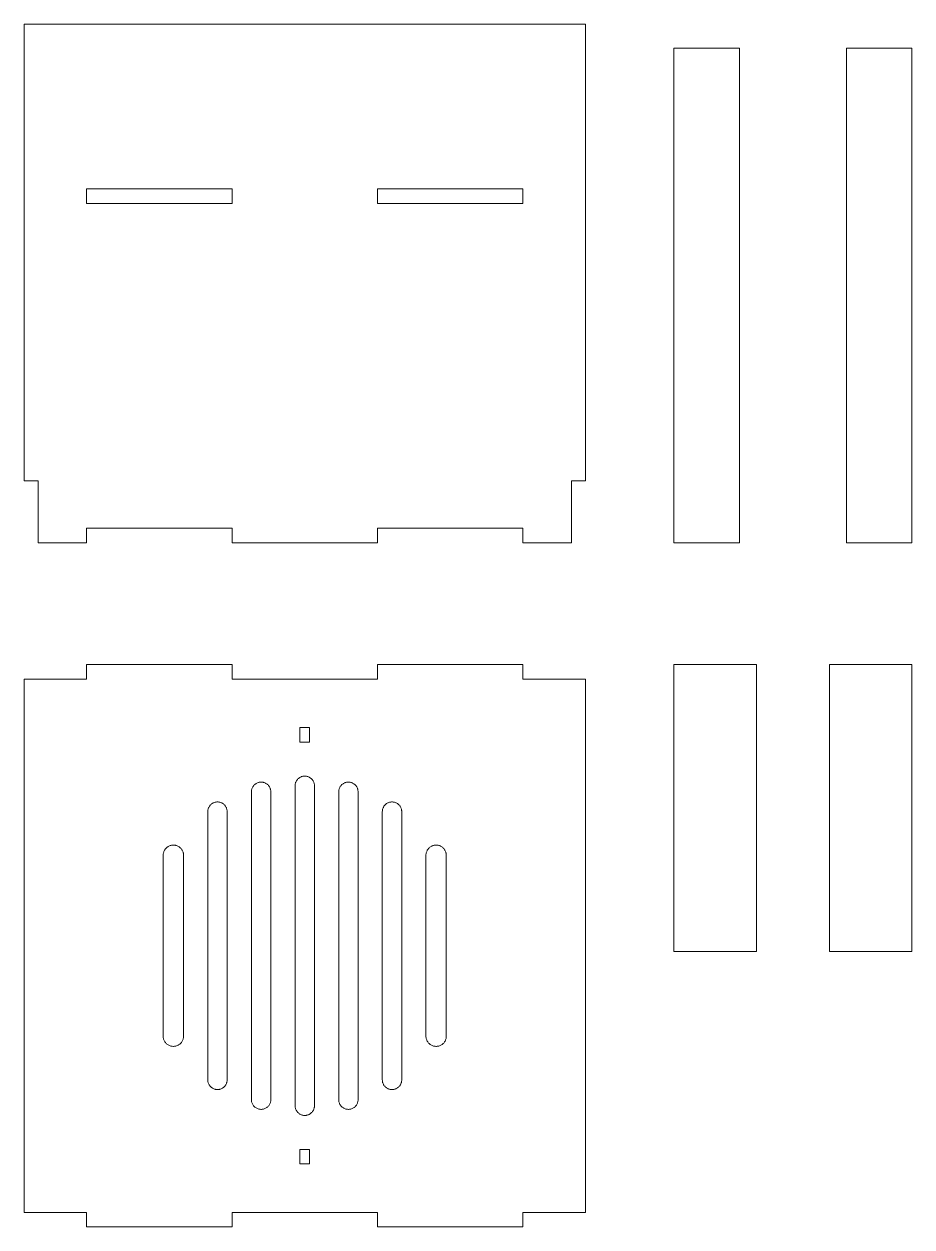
# Model space of a CAD drawing. Header units: inches. Extents: x 15 to 198, y 16 to 264.
import ezdxf

# ---------------------------------------------------------------- set-up
doc = ezdxf.new("R2010")
doc.units = ezdxf.units.IN
doc.header["$MEASUREMENT"] = 0
doc.layers.add('Layer 1', color=7, linetype='Continuous')

# ---------------------------------------------------------------- blocks, each defined once
blk = doc.blocks.new('block 3')
at = {"layer": 'Layer 1', "color": 7, "lineweight": 9, "true_color": 0xffffff}
blk.add_lwpolyline([(117.55, 131.65), (87.55, 131.65)], dxfattribs=at)
blk = doc.blocks.new('block 4')
at = {"layer": 'Layer 1', "color": 7, "lineweight": 9, "true_color": 0xffffff}
blk.add_lwpolyline([(87.55, 131.65), (87.55, 128.65)], dxfattribs=at)
blk = doc.blocks.new('block 5')
at = {"layer": 'Layer 1', "color": 7, "lineweight": 9, "true_color": 0xffffff}
blk.add_lwpolyline([(87.55, 128.65), (72.55, 128.65)], dxfattribs=at)
blk = doc.blocks.new('block 6')
at = {"layer": 'Layer 1', "color": 7, "lineweight": 9, "true_color": 0xffffff}
blk.add_lwpolyline([(57.55, 128.65), (72.55, 128.65)], dxfattribs=at)
blk = doc.blocks.new('block 7')
at = {"layer": 'Layer 1', "color": 7, "lineweight": 9, "true_color": 0xffffff}
blk.add_lwpolyline([(57.55, 131.65), (57.55, 128.65)], dxfattribs=at)
blk = doc.blocks.new('block 8')
at = {"layer": 'Layer 1', "color": 7, "lineweight": 9, "true_color": 0xffffff}
blk.add_lwpolyline([(27.55, 131.65), (57.55, 131.65)], dxfattribs=at)
blk = doc.blocks.new('block 9')
at = {"layer": 'Layer 1', "color": 7, "lineweight": 9, "true_color": 0xffffff}
blk.add_lwpolyline([(27.55, 131.65), (27.55, 128.65)], dxfattribs=at)
blk = doc.blocks.new('block 10')
at = {"layer": 'Layer 1', "color": 7, "lineweight": 9, "true_color": 0xffffff}
blk.add_lwpolyline([(27.55, 128.65), (14.65, 128.65)], dxfattribs=at)
blk = doc.blocks.new('block 11')
at = {"layer": 'Layer 1', "color": 7, "lineweight": 9, "true_color": 0xffffff}
blk.add_lwpolyline([(14.65, 128.65), (14.65, 18.65)], dxfattribs=at)
blk = doc.blocks.new('block 12')
at = {"layer": 'Layer 1', "color": 7, "lineweight": 9, "true_color": 0xffffff}
blk.add_lwpolyline([(14.65, 18.65), (27.55, 18.65)], dxfattribs=at)
blk = doc.blocks.new('block 13')
at = {"layer": 'Layer 1', "color": 7, "lineweight": 9, "true_color": 0xffffff}
blk.add_lwpolyline([(27.55, 18.65), (27.55, 15.65)], dxfattribs=at)
blk = doc.blocks.new('block 14')
at = {"layer": 'Layer 1', "color": 7, "lineweight": 9, "true_color": 0xffffff}
blk.add_lwpolyline([(27.55, 15.65), (57.55, 15.65)], dxfattribs=at)
blk = doc.blocks.new('block 15')
at = {"layer": 'Layer 1', "color": 7, "lineweight": 9, "true_color": 0xffffff}
blk.add_lwpolyline([(57.55, 15.65), (57.55, 18.65)], dxfattribs=at)
blk = doc.blocks.new('block 16')
at = {"layer": 'Layer 1', "color": 7, "lineweight": 9, "true_color": 0xffffff}
blk.add_lwpolyline([(57.55, 18.65), (72.55, 18.65)], dxfattribs=at)
blk = doc.blocks.new('block 17')
at = {"layer": 'Layer 1', "color": 7, "lineweight": 9, "true_color": 0xffffff}
blk.add_lwpolyline([(87.55, 18.65), (72.55, 18.65)], dxfattribs=at)
blk = doc.blocks.new('block 18')
at = {"layer": 'Layer 1', "color": 7, "lineweight": 9, "true_color": 0xffffff}
blk.add_lwpolyline([(87.55, 15.65), (87.55, 18.65)], dxfattribs=at)
blk = doc.blocks.new('block 19')
at = {"layer": 'Layer 1', "color": 7, "lineweight": 9, "true_color": 0xffffff}
blk.add_lwpolyline([(117.55, 15.65), (87.55, 15.65)], dxfattribs=at)
blk = doc.blocks.new('block 20')
at = {"layer": 'Layer 1', "color": 7, "lineweight": 9, "true_color": 0xffffff}
blk.add_lwpolyline([(117.55, 18.65), (117.55, 15.65)], dxfattribs=at)
blk = doc.blocks.new('block 21')
at = {"layer": 'Layer 1', "color": 7, "lineweight": 9, "true_color": 0xffffff}
blk.add_lwpolyline([(130.45, 18.65), (117.55, 18.65)], dxfattribs=at)
blk = doc.blocks.new('block 22')
at = {"layer": 'Layer 1', "color": 7, "lineweight": 9, "true_color": 0xffffff}
blk.add_lwpolyline([(130.45, 128.65), (130.45, 18.65)], dxfattribs=at)
blk = doc.blocks.new('block 23')
at = {"layer": 'Layer 1', "color": 7, "lineweight": 9, "true_color": 0xffffff}
blk.add_lwpolyline([(117.55, 128.65), (130.45, 128.65)], dxfattribs=at)
blk = doc.blocks.new('block 24')
at = {"layer": 'Layer 1', "color": 7, "lineweight": 9, "true_color": 0xffffff}
blk.add_lwpolyline([(117.55, 131.65), (117.55, 128.65)], dxfattribs=at)
blk = doc.blocks.new('block 25')
at = {"layer": 'Layer 1', "color": 7, "lineweight": 9, "true_color": 0xffffff}
blk.add_lwpolyline([(74.55, 106.65), (74.55, 40.65)], dxfattribs=at)
blk = doc.blocks.new('block 26')
at = {"layer": 'Layer 1', "color": 7, "lineweight": 9, "true_color": 0xffffff}
blk.add_lwpolyline([(70.55, 40.65), (70.56, 40.51), (70.57, 40.38), (70.59, 40.25), (70.62, 40.12), (70.66, 40), (70.7, 39.88), (70.76, 39.76), (70.82, 39.65), (70.89, 39.54), (70.96, 39.43), (71.05, 39.33), (71.13, 39.23), (71.23, 39.15), (71.33, 39.06), (71.44, 38.98), (71.55, 38.91), (71.67, 38.85), (71.79, 38.8), (71.91, 38.75), (72.04, 38.71), (72.16, 38.68), (72.29, 38.66), (72.42, 38.65), (72.55, 38.65), (72.68, 38.65), (72.81, 38.66), (72.94, 38.68), (73.06, 38.71), (73.19, 38.75), (73.31, 38.8), (73.43, 38.85), (73.55, 38.91), (73.66, 38.98), (73.77, 39.06), (73.87, 39.15), (73.97, 39.23), (74.06, 39.33), (74.14, 39.43), (74.21, 39.54), (74.28, 39.65), (74.34, 39.76), (74.4, 39.88), (74.44, 40), (74.48, 40.12), (74.51, 40.25), (74.53, 40.38), (74.55, 40.51), (74.55, 40.65)], dxfattribs=at)
blk = doc.blocks.new('block 27')
at = {"layer": 'Layer 1', "color": 7, "lineweight": 9, "true_color": 0xffffff}
blk.add_lwpolyline([(70.55, 40.65), (70.55, 106.65)], dxfattribs=at)
blk = doc.blocks.new('block 28')
at = {"layer": 'Layer 1', "color": 7, "lineweight": 9, "true_color": 0xffffff}
blk.add_lwpolyline([(74.55, 106.65), (74.55, 106.78), (74.53, 106.91), (74.51, 107.04), (74.48, 107.17), (74.44, 107.29), (74.4, 107.41), (74.34, 107.53), (74.28, 107.65), (74.21, 107.76), (74.14, 107.86), (74.06, 107.96), (73.97, 108.06), (73.87, 108.15), (73.77, 108.23), (73.66, 108.31), (73.55, 108.38), (73.43, 108.44), (73.31, 108.5), (73.19, 108.54), (73.06, 108.58), (72.94, 108.61), (72.81, 108.63), (72.68, 108.64), (72.55, 108.65), (72.42, 108.64), (72.29, 108.63), (72.16, 108.61), (72.04, 108.58), (71.91, 108.54), (71.79, 108.5), (71.67, 108.44), (71.55, 108.38), (71.44, 108.31), (71.33, 108.23), (71.23, 108.15), (71.13, 108.06), (71.05, 107.96), (70.96, 107.86), (70.89, 107.76), (70.82, 107.65), (70.76, 107.53), (70.7, 107.41), (70.66, 107.29), (70.62, 107.17), (70.59, 107.04), (70.57, 106.91), (70.56, 106.78), (70.55, 106.65)], dxfattribs=at)
blk = doc.blocks.new('block 29')
at = {"layer": 'Layer 1', "color": 7, "lineweight": 9, "true_color": 0xffffff}
blk.add_lwpolyline([(83.55, 105.4), (83.55, 41.9)], dxfattribs=at)
blk = doc.blocks.new('block 30')
at = {"layer": 'Layer 1', "color": 7, "lineweight": 9, "true_color": 0xffffff}
blk.add_lwpolyline([(79.55, 41.9), (79.56, 41.74), (79.57, 41.59), (79.6, 41.45), (79.64, 41.3), (79.69, 41.16), (79.75, 41.03), (79.82, 40.9), (79.89, 40.78), (79.98, 40.66), (80.07, 40.55), (80.17, 40.45), (80.28, 40.35), (80.39, 40.27), (80.51, 40.19), (80.64, 40.12), (80.77, 40.05), (80.91, 40), (81.05, 39.96), (81.2, 39.93), (81.35, 39.91), (81.5, 39.9), (81.54, 39.9), (81.55, 39.9), (81.56, 39.9), (81.6, 39.9), (81.76, 39.91), (81.91, 39.93), (82.05, 39.96), (82.19, 40), (82.33, 40.05), (82.46, 40.12), (82.59, 40.19), (82.71, 40.27), (82.82, 40.35), (82.93, 40.45), (83.03, 40.55), (83.12, 40.66), (83.21, 40.78), (83.29, 40.9), (83.35, 41.03), (83.41, 41.16), (83.46, 41.3), (83.5, 41.45), (83.53, 41.59), (83.55, 41.74), (83.55, 41.9)], dxfattribs=at)
blk = doc.blocks.new('block 31')
at = {"layer": 'Layer 1', "color": 7, "lineweight": 9, "true_color": 0xffffff}
blk.add_lwpolyline([(79.55, 41.9), (79.55, 105.4)], dxfattribs=at)
blk = doc.blocks.new('block 32')
at = {"layer": 'Layer 1', "color": 7, "lineweight": 9, "true_color": 0xffffff}
blk.add_lwpolyline([(83.55, 105.4), (83.55, 105.53), (83.53, 105.66), (83.51, 105.79), (83.48, 105.92), (83.44, 106.04), (83.4, 106.16), (83.34, 106.28), (83.28, 106.39), (83.21, 106.5), (83.14, 106.61), (83.06, 106.71), (82.97, 106.81), (82.87, 106.9), (82.77, 106.98), (82.66, 107.06), (82.55, 107.13), (82.43, 107.19), (82.31, 107.24), (82.19, 107.29), (82.06, 107.33), (81.94, 107.36), (81.81, 107.38), (81.68, 107.39), (81.55, 107.39), (81.42, 107.39), (81.29, 107.38), (81.16, 107.36), (81.04, 107.33), (80.91, 107.29), (80.79, 107.24), (80.67, 107.19), (80.55, 107.13), (80.44, 107.06), (80.33, 106.98), (80.23, 106.9), (80.13, 106.81), (80.05, 106.71), (79.96, 106.61), (79.89, 106.5), (79.82, 106.39), (79.76, 106.28), (79.7, 106.16), (79.66, 106.04), (79.62, 105.92), (79.59, 105.79), (79.57, 105.66), (79.56, 105.53), (79.55, 105.4)], dxfattribs=at)
blk = doc.blocks.new('block 33')
at = {"layer": 'Layer 1', "color": 7, "lineweight": 9, "true_color": 0xffffff}
blk.add_lwpolyline([(92.55, 101.3), (92.55, 45.99)], dxfattribs=at)
blk = doc.blocks.new('block 34')
at = {"layer": 'Layer 1', "color": 7, "lineweight": 9, "true_color": 0xffffff}
blk.add_lwpolyline([(88.55, 45.99), (88.56, 45.85), (88.57, 45.72), (88.59, 45.59), (88.62, 45.47), (88.66, 45.34), (88.7, 45.22), (88.76, 45.1), (88.82, 44.99), (88.89, 44.88), (88.96, 44.77), (89.05, 44.67), (89.13, 44.58), (89.23, 44.49), (89.33, 44.4), (89.44, 44.33), (89.55, 44.26), (89.67, 44.19), (89.79, 44.14), (89.91, 44.09), (90.04, 44.05), (90.16, 44.02), (90.29, 44), (90.42, 43.99), (90.55, 43.99), (90.68, 43.99), (90.81, 44), (90.94, 44.02), (91.06, 44.05), (91.19, 44.09), (91.31, 44.14), (91.43, 44.19), (91.55, 44.26), (91.66, 44.33), (91.77, 44.4), (91.87, 44.49), (91.97, 44.58), (92.06, 44.67), (92.14, 44.77), (92.21, 44.88), (92.28, 44.99), (92.34, 45.1), (92.4, 45.22), (92.44, 45.34), (92.48, 45.47), (92.51, 45.59), (92.53, 45.72), (92.55, 45.85), (92.55, 45.99)], dxfattribs=at)
blk = doc.blocks.new('block 35')
at = {"layer": 'Layer 1', "color": 7, "lineweight": 9, "true_color": 0xffffff}
blk.add_lwpolyline([(88.55, 45.99), (88.55, 101.3)], dxfattribs=at)
blk = doc.blocks.new('block 36')
at = {"layer": 'Layer 1', "color": 7, "lineweight": 9, "true_color": 0xffffff}
blk.add_lwpolyline([(92.55, 101.3), (92.55, 101.44), (92.53, 101.57), (92.51, 101.7), (92.48, 101.83), (92.44, 101.95), (92.4, 102.07), (92.34, 102.19), (92.28, 102.3), (92.21, 102.41), (92.14, 102.52), (92.06, 102.62), (91.97, 102.72), (91.87, 102.81), (91.77, 102.89), (91.66, 102.97), (91.55, 103.04), (91.43, 103.1), (91.31, 103.15), (91.19, 103.2), (91.06, 103.24), (90.94, 103.27), (90.81, 103.29), (90.68, 103.3), (90.55, 103.3), (90.42, 103.3), (90.29, 103.29), (90.16, 103.27), (90.04, 103.24), (89.91, 103.2), (89.79, 103.15), (89.67, 103.1), (89.55, 103.04), (89.44, 102.97), (89.33, 102.89), (89.23, 102.81), (89.13, 102.72), (89.05, 102.62), (88.96, 102.52), (88.89, 102.41), (88.82, 102.3), (88.76, 102.19), (88.7, 102.07), (88.66, 101.95), (88.62, 101.83), (88.59, 101.7), (88.57, 101.57), (88.56, 101.44), (88.55, 101.3)], dxfattribs=at)
blk = doc.blocks.new('block 37')
at = {"layer": 'Layer 1', "color": 7, "lineweight": 9, "true_color": 0xffffff}
blk.add_lwpolyline([(101.75, 92.3), (101.75, 55)], dxfattribs=at)
blk = doc.blocks.new('block 38')
at = {"layer": 'Layer 1', "color": 7, "lineweight": 9, "true_color": 0xffffff}
blk.add_lwpolyline([(97.55, 55), (97.56, 54.83), (97.58, 54.68), (97.61, 54.52), (97.65, 54.37), (97.7, 54.23), (97.76, 54.08), (97.83, 53.95), (97.91, 53.82), (98, 53.7), (98.1, 53.58), (98.2, 53.47), (98.32, 53.37), (98.44, 53.28), (98.56, 53.2), (98.7, 53.12), (98.83, 53.06), (98.98, 53), (99.13, 52.96), (99.28, 52.93), (99.44, 52.9), (99.6, 52.89), (99.64, 52.89), (99.66, 52.89), (99.67, 52.89), (99.71, 52.89), (99.87, 52.9), (100.02, 52.93), (100.18, 52.96), (100.33, 53), (100.47, 53.06), (100.61, 53.12), (100.74, 53.2), (100.87, 53.28), (100.99, 53.37), (101.1, 53.47), (101.21, 53.58), (101.31, 53.7), (101.4, 53.82), (101.48, 53.95), (101.55, 54.08), (101.61, 54.23), (101.66, 54.37), (101.7, 54.52), (101.73, 54.68), (101.75, 54.83), (101.75, 55)], dxfattribs=at)
blk = doc.blocks.new('block 39')
at = {"layer": 'Layer 1', "color": 7, "lineweight": 9, "true_color": 0xffffff}
blk.add_lwpolyline([(97.55, 55), (97.55, 92.3)], dxfattribs=at)
blk = doc.blocks.new('block 40')
at = {"layer": 'Layer 1', "color": 7, "lineweight": 9, "true_color": 0xffffff}
blk.add_lwpolyline([(101.75, 92.3), (101.75, 92.44), (101.74, 92.57), (101.71, 92.71), (101.68, 92.84), (101.64, 92.98), (101.59, 93.1), (101.54, 93.23), (101.47, 93.35), (101.4, 93.46), (101.32, 93.57), (101.24, 93.68), (101.14, 93.78), (101.04, 93.87), (100.94, 93.96), (100.82, 94.04), (100.7, 94.12), (100.58, 94.18), (100.45, 94.24), (100.32, 94.29), (100.19, 94.33), (100.06, 94.36), (99.92, 94.38), (99.79, 94.39), (99.65, 94.4), (99.52, 94.39), (99.38, 94.38), (99.25, 94.36), (99.11, 94.33), (98.98, 94.29), (98.85, 94.24), (98.73, 94.18), (98.6, 94.12), (98.48, 94.04), (98.37, 93.96), (98.26, 93.87), (98.16, 93.78), (98.07, 93.68), (97.98, 93.57), (97.9, 93.46), (97.83, 93.35), (97.77, 93.23), (97.71, 93.1), (97.66, 92.98), (97.62, 92.84), (97.59, 92.71), (97.57, 92.57), (97.56, 92.44), (97.55, 92.3)], dxfattribs=at)
blk = doc.blocks.new('block 41')
at = {"layer": 'Layer 1', "color": 7, "lineweight": 9, "true_color": 0xffffff}
blk.add_lwpolyline([(65.55, 105.4), (65.55, 105.53), (65.53, 105.66), (65.51, 105.79), (65.48, 105.92), (65.44, 106.04), (65.4, 106.16), (65.34, 106.28), (65.28, 106.39), (65.21, 106.5), (65.14, 106.61), (65.06, 106.71), (64.97, 106.81), (64.87, 106.9), (64.77, 106.98), (64.66, 107.06), (64.55, 107.13), (64.43, 107.19), (64.31, 107.24), (64.19, 107.29), (64.06, 107.33), (63.94, 107.36), (63.81, 107.38), (63.68, 107.39), (63.55, 107.39), (63.42, 107.39), (63.29, 107.38), (63.16, 107.36), (63.04, 107.33), (62.91, 107.29), (62.79, 107.24), (62.67, 107.19), (62.55, 107.13), (62.44, 107.06), (62.33, 106.98), (62.23, 106.9), (62.13, 106.81), (62.05, 106.71), (61.96, 106.61), (61.89, 106.5), (61.82, 106.39), (61.76, 106.28), (61.7, 106.16), (61.66, 106.04), (61.62, 105.92), (61.59, 105.79), (61.57, 105.66), (61.56, 105.53), (61.55, 105.4)], dxfattribs=at)
blk = doc.blocks.new('block 42')
at = {"layer": 'Layer 1', "color": 7, "lineweight": 9, "true_color": 0xffffff}
blk.add_lwpolyline([(65.55, 41.9), (65.55, 105.4)], dxfattribs=at)
blk = doc.blocks.new('block 43')
at = {"layer": 'Layer 1', "color": 7, "lineweight": 9, "true_color": 0xffffff}
blk.add_lwpolyline([(61.55, 41.9), (61.56, 41.74), (61.57, 41.59), (61.6, 41.45), (61.64, 41.3), (61.69, 41.16), (61.75, 41.03), (61.82, 40.9), (61.89, 40.78), (61.98, 40.66), (62.07, 40.55), (62.17, 40.45), (62.28, 40.35), (62.39, 40.27), (62.51, 40.19), (62.64, 40.12), (62.77, 40.05), (62.91, 40), (63.05, 39.96), (63.2, 39.93), (63.35, 39.91), (63.5, 39.9), (63.54, 39.9), (63.55, 39.9), (63.56, 39.9), (63.6, 39.9), (63.76, 39.91), (63.91, 39.93), (64.05, 39.96), (64.19, 40), (64.33, 40.05), (64.46, 40.12), (64.59, 40.19), (64.71, 40.27), (64.82, 40.35), (64.93, 40.45), (65.03, 40.55), (65.12, 40.66), (65.21, 40.78), (65.29, 40.9), (65.35, 41.03), (65.41, 41.16), (65.46, 41.3), (65.5, 41.45), (65.53, 41.59), (65.55, 41.74), (65.55, 41.9)], dxfattribs=at)
blk = doc.blocks.new('block 44')
at = {"layer": 'Layer 1', "color": 7, "lineweight": 9, "true_color": 0xffffff}
blk.add_lwpolyline([(61.55, 105.4), (61.55, 41.9)], dxfattribs=at)
blk = doc.blocks.new('block 45')
at = {"layer": 'Layer 1', "color": 7, "lineweight": 9, "true_color": 0xffffff}
blk.add_lwpolyline([(56.55, 101.3), (56.55, 101.44), (56.53, 101.57), (56.51, 101.7), (56.48, 101.83), (56.44, 101.95), (56.4, 102.07), (56.34, 102.19), (56.28, 102.3), (56.21, 102.41), (56.14, 102.52), (56.06, 102.62), (55.97, 102.72), (55.87, 102.81), (55.77, 102.89), (55.66, 102.97), (55.55, 103.04), (55.43, 103.1), (55.31, 103.15), (55.19, 103.2), (55.06, 103.24), (54.94, 103.27), (54.81, 103.29), (54.68, 103.3), (54.55, 103.3), (54.42, 103.3), (54.29, 103.29), (54.16, 103.27), (54.04, 103.24), (53.91, 103.2), (53.79, 103.15), (53.67, 103.1), (53.55, 103.04), (53.44, 102.97), (53.33, 102.89), (53.23, 102.81), (53.13, 102.72), (53.05, 102.62), (52.96, 102.52), (52.89, 102.41), (52.82, 102.3), (52.76, 102.19), (52.7, 102.07), (52.66, 101.95), (52.62, 101.83), (52.59, 101.7), (52.57, 101.57), (52.56, 101.44), (52.55, 101.3)], dxfattribs=at)
blk = doc.blocks.new('block 46')
at = {"layer": 'Layer 1', "color": 7, "lineweight": 9, "true_color": 0xffffff}
blk.add_lwpolyline([(56.55, 45.99), (56.55, 101.3)], dxfattribs=at)
blk = doc.blocks.new('block 47')
at = {"layer": 'Layer 1', "color": 7, "lineweight": 9, "true_color": 0xffffff}
blk.add_lwpolyline([(52.55, 45.99), (52.56, 45.85), (52.57, 45.72), (52.59, 45.59), (52.62, 45.47), (52.66, 45.34), (52.7, 45.22), (52.76, 45.1), (52.82, 44.99), (52.89, 44.88), (52.96, 44.77), (53.05, 44.67), (53.13, 44.58), (53.23, 44.49), (53.33, 44.4), (53.44, 44.33), (53.55, 44.26), (53.67, 44.19), (53.79, 44.14), (53.91, 44.09), (54.04, 44.05), (54.16, 44.02), (54.29, 44), (54.42, 43.99), (54.55, 43.99), (54.68, 43.99), (54.81, 44), (54.94, 44.02), (55.06, 44.05), (55.19, 44.09), (55.31, 44.14), (55.43, 44.19), (55.55, 44.26), (55.66, 44.33), (55.77, 44.4), (55.87, 44.49), (55.97, 44.58), (56.06, 44.67), (56.14, 44.77), (56.21, 44.88), (56.28, 44.99), (56.34, 45.1), (56.4, 45.22), (56.44, 45.34), (56.48, 45.47), (56.51, 45.59), (56.53, 45.72), (56.55, 45.85), (56.55, 45.99)], dxfattribs=at)
blk = doc.blocks.new('block 48')
at = {"layer": 'Layer 1', "color": 7, "lineweight": 9, "true_color": 0xffffff}
blk.add_lwpolyline([(52.55, 101.3), (52.55, 45.99)], dxfattribs=at)
blk = doc.blocks.new('block 49')
at = {"layer": 'Layer 1', "color": 7, "lineweight": 9, "true_color": 0xffffff}
blk.add_lwpolyline([(47.55, 92.3), (47.55, 92.44), (47.53, 92.57), (47.51, 92.71), (47.48, 92.84), (47.44, 92.98), (47.39, 93.1), (47.33, 93.23), (47.27, 93.35), (47.2, 93.46), (47.12, 93.57), (47.03, 93.68), (46.94, 93.78), (46.84, 93.87), (46.73, 93.96), (46.62, 94.04), (46.5, 94.12), (46.38, 94.18), (46.25, 94.24), (46.12, 94.29), (45.99, 94.33), (45.86, 94.36), (45.72, 94.38), (45.59, 94.39), (45.45, 94.4), (45.31, 94.39), (45.18, 94.38), (45.04, 94.36), (44.91, 94.33), (44.78, 94.29), (44.65, 94.24), (44.52, 94.18), (44.4, 94.12), (44.28, 94.04), (44.17, 93.96), (44.06, 93.87), (43.96, 93.78), (43.87, 93.68), (43.78, 93.57), (43.7, 93.46), (43.63, 93.35), (43.57, 93.23), (43.51, 93.1), (43.46, 92.98), (43.42, 92.84), (43.39, 92.71), (43.37, 92.57), (43.35, 92.44), (43.35, 92.3)], dxfattribs=at)
blk = doc.blocks.new('block 50')
at = {"layer": 'Layer 1', "color": 7, "lineweight": 9, "true_color": 0xffffff}
blk.add_lwpolyline([(47.55, 55), (47.55, 92.3)], dxfattribs=at)
blk = doc.blocks.new('block 51')
at = {"layer": 'Layer 1', "color": 7, "lineweight": 9, "true_color": 0xffffff}
blk.add_lwpolyline([(43.35, 55), (43.35, 54.83), (43.37, 54.68), (43.4, 54.52), (43.44, 54.37), (43.49, 54.23), (43.56, 54.08), (43.63, 53.95), (43.71, 53.82), (43.8, 53.7), (43.89, 53.58), (44, 53.47), (44.11, 53.37), (44.23, 53.28), (44.36, 53.2), (44.49, 53.12), (44.63, 53.06), (44.78, 53), (44.92, 52.96), (45.08, 52.93), (45.23, 52.9), (45.4, 52.89), (45.44, 52.89), (45.45, 52.89), (45.46, 52.89), (45.5, 52.89), (45.66, 52.9), (45.82, 52.93), (45.97, 52.96), (46.12, 53), (46.27, 53.06), (46.41, 53.12), (46.54, 53.2), (46.67, 53.28), (46.79, 53.37), (46.9, 53.47), (47.01, 53.58), (47.1, 53.7), (47.19, 53.82), (47.27, 53.95), (47.34, 54.08), (47.41, 54.23), (47.46, 54.37), (47.5, 54.52), (47.53, 54.68), (47.55, 54.83), (47.55, 55)], dxfattribs=at)
blk = doc.blocks.new('block 52')
at = {"layer": 'Layer 1', "color": 7, "lineweight": 9, "true_color": 0xffffff}
blk.add_lwpolyline([(43.35, 92.3), (43.35, 55)], dxfattribs=at)
blk = doc.blocks.new('block 53')
at = {"layer": 'Layer 1', "color": 7, "lineweight": 9, "true_color": 0xffffff}
blk.add_lwpolyline([(73.55, 115.65), (73.55, 118.65)], dxfattribs=at)
blk = doc.blocks.new('block 54')
at = {"layer": 'Layer 1', "color": 7, "lineweight": 9, "true_color": 0xffffff}
blk.add_lwpolyline([(73.55, 115.65), (71.55, 115.65)], dxfattribs=at)
blk = doc.blocks.new('block 55')
at = {"layer": 'Layer 1', "color": 7, "lineweight": 9, "true_color": 0xffffff}
blk.add_lwpolyline([(71.55, 118.65), (71.55, 115.65)], dxfattribs=at)
blk = doc.blocks.new('block 56')
at = {"layer": 'Layer 1', "color": 7, "lineweight": 9, "true_color": 0xffffff}
blk.add_lwpolyline([(71.55, 118.65), (73.55, 118.65)], dxfattribs=at)
blk = doc.blocks.new('block 57')
at = {"layer": 'Layer 1', "color": 7, "lineweight": 9, "true_color": 0xffffff}
blk.add_lwpolyline([(73.55, 31.65), (71.55, 31.65)], dxfattribs=at)
blk = doc.blocks.new('block 58')
at = {"layer": 'Layer 1', "color": 7, "lineweight": 9, "true_color": 0xffffff}
blk.add_lwpolyline([(73.55, 31.65), (73.55, 28.65)], dxfattribs=at)
blk = doc.blocks.new('block 59')
at = {"layer": 'Layer 1', "color": 7, "lineweight": 9, "true_color": 0xffffff}
blk.add_lwpolyline([(71.55, 28.65), (73.55, 28.65)], dxfattribs=at)
blk = doc.blocks.new('block 60')
at = {"layer": 'Layer 1', "color": 7, "lineweight": 9, "true_color": 0xffffff}
blk.add_lwpolyline([(71.55, 28.65), (71.55, 31.65)], dxfattribs=at)
blk = doc.blocks.new('block 2')
at = {"layer": 'Layer 1'}
for name in ['block 8', 'block 9', 'block 7', 'block 3', 'block 4', 'block 24', 'block 10', 'block 11', 'block 6', 'block 5', 'block 23', 'block 22', 'block 55', 'block 56', 'block 53', 'block 54', 'block 41', 'block 28', 'block 32', 'block 44', 'block 42', 'block 27', 'block 25', 'block 31', 'block 29', 'block 45', 'block 36', 'block 48', 'block 46', 'block 35', 'block 33', 'block 49', 'block 40', 'block 52', 'block 50', 'block 39', 'block 37', 'block 51', 'block 38', 'block 47', 'block 34', 'block 43', 'block 26', 'block 30', 'block 57', 'block 60', 'block 58', 'block 59', 'block 12', 'block 13', 'block 15', 'block 16', 'block 17', 'block 18', 'block 20', 'block 21', 'block 14', 'block 19']:
    blk.add_blockref(name, (0, 0), dxfattribs=at)
blk = doc.blocks.new('block 62')
at = {"layer": 'Layer 1', "color": 7, "lineweight": 9, "true_color": 0xffffff}
blk.add_lwpolyline([(57.55, 229.75), (57.55, 226.75)], dxfattribs=at)
blk = doc.blocks.new('block 63')
at = {"layer": 'Layer 1', "color": 7, "lineweight": 9, "true_color": 0xffffff}
blk.add_lwpolyline([(72.55, 263.75), (14.65, 263.75)], dxfattribs=at)
blk = doc.blocks.new('block 64')
at = {"layer": 'Layer 1', "color": 7, "lineweight": 9, "true_color": 0xffffff}
blk.add_lwpolyline([(14.65, 263.75), (14.65, 169.55)], dxfattribs=at)
blk = doc.blocks.new('block 65')
at = {"layer": 'Layer 1', "color": 7, "lineweight": 9, "true_color": 0xffffff}
blk.add_lwpolyline([(14.65, 169.55), (17.55, 169.55)], dxfattribs=at)
blk = doc.blocks.new('block 66')
at = {"layer": 'Layer 1', "color": 7, "lineweight": 9, "true_color": 0xffffff}
blk.add_lwpolyline([(17.55, 169.55), (17.55, 156.75)], dxfattribs=at)
blk = doc.blocks.new('block 67')
at = {"layer": 'Layer 1', "color": 7, "lineweight": 9, "true_color": 0xffffff}
blk.add_lwpolyline([(17.55, 156.75), (27.55, 156.75)], dxfattribs=at)
blk = doc.blocks.new('block 68')
at = {"layer": 'Layer 1', "color": 7, "lineweight": 9, "true_color": 0xffffff}
blk.add_lwpolyline([(27.55, 156.75), (27.55, 159.75)], dxfattribs=at)
blk = doc.blocks.new('block 69')
at = {"layer": 'Layer 1', "color": 7, "lineweight": 9, "true_color": 0xffffff}
blk.add_lwpolyline([(27.55, 159.75), (57.55, 159.75)], dxfattribs=at)
blk = doc.blocks.new('block 70')
at = {"layer": 'Layer 1', "color": 7, "lineweight": 9, "true_color": 0xffffff}
blk.add_lwpolyline([(57.55, 159.75), (57.55, 156.75)], dxfattribs=at)
blk = doc.blocks.new('block 71')
at = {"layer": 'Layer 1', "color": 7, "lineweight": 9, "true_color": 0xffffff}
blk.add_lwpolyline([(57.55, 156.75), (72.55, 156.75)], dxfattribs=at)
blk = doc.blocks.new('block 72')
at = {"layer": 'Layer 1', "color": 7, "lineweight": 9, "true_color": 0xffffff}
blk.add_lwpolyline([(87.55, 156.75), (72.55, 156.75)], dxfattribs=at)
blk = doc.blocks.new('block 73')
at = {"layer": 'Layer 1', "color": 7, "lineweight": 9, "true_color": 0xffffff}
blk.add_lwpolyline([(87.55, 159.75), (87.55, 156.75)], dxfattribs=at)
blk = doc.blocks.new('block 74')
at = {"layer": 'Layer 1', "color": 7, "lineweight": 9, "true_color": 0xffffff}
blk.add_lwpolyline([(117.55, 159.75), (87.55, 159.75)], dxfattribs=at)
blk = doc.blocks.new('block 75')
at = {"layer": 'Layer 1', "color": 7, "lineweight": 9, "true_color": 0xffffff}
blk.add_lwpolyline([(117.55, 156.75), (117.55, 159.75)], dxfattribs=at)
blk = doc.blocks.new('block 76')
at = {"layer": 'Layer 1', "color": 7, "lineweight": 9, "true_color": 0xffffff}
blk.add_lwpolyline([(127.55, 156.75), (117.55, 156.75)], dxfattribs=at)
blk = doc.blocks.new('block 77')
at = {"layer": 'Layer 1', "color": 7, "lineweight": 9, "true_color": 0xffffff}
blk.add_lwpolyline([(127.55, 169.55), (127.55, 156.75)], dxfattribs=at)
blk = doc.blocks.new('block 78')
at = {"layer": 'Layer 1', "color": 7, "lineweight": 9, "true_color": 0xffffff}
blk.add_lwpolyline([(130.45, 169.55), (127.55, 169.55)], dxfattribs=at)
blk = doc.blocks.new('block 79')
at = {"layer": 'Layer 1', "color": 7, "lineweight": 9, "true_color": 0xffffff}
blk.add_lwpolyline([(130.45, 263.75), (130.45, 169.55)], dxfattribs=at)
blk = doc.blocks.new('block 80')
at = {"layer": 'Layer 1', "color": 7, "lineweight": 9, "true_color": 0xffffff}
blk.add_lwpolyline([(72.55, 263.75), (130.45, 263.75)], dxfattribs=at)
blk = doc.blocks.new('block 81')
at = {"layer": 'Layer 1', "color": 7, "lineweight": 9, "true_color": 0xffffff}
blk.add_lwpolyline([(27.55, 226.75), (57.55, 226.75)], dxfattribs=at)
blk = doc.blocks.new('block 82')
at = {"layer": 'Layer 1', "color": 7, "lineweight": 9, "true_color": 0xffffff}
blk.add_lwpolyline([(27.55, 226.75), (27.55, 229.75)], dxfattribs=at)
blk = doc.blocks.new('block 83')
at = {"layer": 'Layer 1', "color": 7, "lineweight": 9, "true_color": 0xffffff}
blk.add_lwpolyline([(57.55, 229.75), (27.55, 229.75)], dxfattribs=at)
blk = doc.blocks.new('block 84')
at = {"layer": 'Layer 1', "color": 7, "lineweight": 9, "true_color": 0xffffff}
blk.add_lwpolyline([(117.55, 226.75), (117.55, 229.75)], dxfattribs=at)
blk = doc.blocks.new('block 85')
at = {"layer": 'Layer 1', "color": 7, "lineweight": 9, "true_color": 0xffffff}
blk.add_lwpolyline([(117.55, 226.75), (87.55, 226.75)], dxfattribs=at)
blk = doc.blocks.new('block 86')
at = {"layer": 'Layer 1', "color": 7, "lineweight": 9, "true_color": 0xffffff}
blk.add_lwpolyline([(87.55, 229.75), (87.55, 226.75)], dxfattribs=at)
blk = doc.blocks.new('block 87')
at = {"layer": 'Layer 1', "color": 7, "lineweight": 9, "true_color": 0xffffff}
blk.add_lwpolyline([(87.55, 229.75), (117.55, 229.75)], dxfattribs=at)
blk = doc.blocks.new('block 61')
at = {"layer": 'Layer 1'}
for name in ['block 63', 'block 64', 'block 80', 'block 79', 'block 82', 'block 83', 'block 62', 'block 86', 'block 87', 'block 84', 'block 81', 'block 85', 'block 65', 'block 66', 'block 77', 'block 78', 'block 68', 'block 69', 'block 70', 'block 73', 'block 74', 'block 75', 'block 67', 'block 71', 'block 72', 'block 76']:
    blk.add_blockref(name, (0, 0), dxfattribs=at)
blk = doc.blocks.new('block 89')
at = {"layer": 'Layer 1', "color": 7, "lineweight": 9, "true_color": 0xffffff}
blk.add_lwpolyline([(148.7, 156.75), (162.2, 156.75)], dxfattribs=at)
blk = doc.blocks.new('block 90')
at = {"layer": 'Layer 1', "color": 7, "lineweight": 9, "true_color": 0xffffff}
blk.add_lwpolyline([(162.2, 258.75), (162.2, 156.75)], dxfattribs=at)
blk = doc.blocks.new('block 91')
at = {"layer": 'Layer 1', "color": 7, "lineweight": 9, "true_color": 0xffffff}
blk.add_lwpolyline([(162.2, 258.75), (148.7, 258.75)], dxfattribs=at)
blk = doc.blocks.new('block 92')
at = {"layer": 'Layer 1', "color": 7, "lineweight": 9, "true_color": 0xffffff}
blk.add_lwpolyline([(148.7, 156.75), (148.7, 258.75)], dxfattribs=at)
blk = doc.blocks.new('block 88')
at = {"layer": 'Layer 1'}
for name in ['block 91', 'block 92', 'block 90', 'block 89']:
    blk.add_blockref(name, (0, 0), dxfattribs=at)
blk = doc.blocks.new('block 94')
at = {"layer": 'Layer 1', "color": 7, "lineweight": 9, "true_color": 0xffffff}
blk.add_lwpolyline([(184.3, 156.75), (197.8, 156.75)], dxfattribs=at)
blk = doc.blocks.new('block 95')
at = {"layer": 'Layer 1', "color": 7, "lineweight": 9, "true_color": 0xffffff}
blk.add_lwpolyline([(197.8, 258.75), (197.8, 156.75)], dxfattribs=at)
blk = doc.blocks.new('block 96')
at = {"layer": 'Layer 1', "color": 7, "lineweight": 9, "true_color": 0xffffff}
blk.add_lwpolyline([(197.8, 258.75), (184.3, 258.75)], dxfattribs=at)
blk = doc.blocks.new('block 97')
at = {"layer": 'Layer 1', "color": 7, "lineweight": 9, "true_color": 0xffffff}
blk.add_lwpolyline([(184.3, 156.75), (184.3, 258.75)], dxfattribs=at)
blk = doc.blocks.new('block 93')
at = {"layer": 'Layer 1'}
for name in ['block 96', 'block 97', 'block 95', 'block 94']:
    blk.add_blockref(name, (0, 0), dxfattribs=at)
blk = doc.blocks.new('block 99')
at = {"layer": 'Layer 1', "color": 7, "lineweight": 9, "true_color": 0xffffff}
blk.add_lwpolyline([(165.7, 72.45), (165.7, 131.65)], dxfattribs=at)
blk = doc.blocks.new('block 100')
at = {"layer": 'Layer 1', "color": 7, "lineweight": 9, "true_color": 0xffffff}
blk.add_lwpolyline([(148.7, 131.65), (165.7, 131.65)], dxfattribs=at)
blk = doc.blocks.new('block 101')
at = {"layer": 'Layer 1', "color": 7, "lineweight": 9, "true_color": 0xffffff}
blk.add_lwpolyline([(148.7, 131.65), (148.7, 72.45)], dxfattribs=at)
blk = doc.blocks.new('block 102')
at = {"layer": 'Layer 1', "color": 7, "lineweight": 9, "true_color": 0xffffff}
blk.add_lwpolyline([(165.7, 72.45), (148.7, 72.45)], dxfattribs=at)
blk = doc.blocks.new('block 98')
at = {"layer": 'Layer 1'}
for name in ['block 100', 'block 101', 'block 99', 'block 102']:
    blk.add_blockref(name, (0, 0), dxfattribs=at)
blk = doc.blocks.new('block 104')
at = {"layer": 'Layer 1', "color": 7, "lineweight": 9, "true_color": 0xffffff}
blk.add_lwpolyline([(197.8, 72.45), (197.8, 131.65)], dxfattribs=at)
blk = doc.blocks.new('block 105')
at = {"layer": 'Layer 1', "color": 7, "lineweight": 9, "true_color": 0xffffff}
blk.add_lwpolyline([(180.8, 131.65), (197.8, 131.65)], dxfattribs=at)
blk = doc.blocks.new('block 106')
at = {"layer": 'Layer 1', "color": 7, "lineweight": 9, "true_color": 0xffffff}
blk.add_lwpolyline([(180.8, 131.65), (180.8, 72.45)], dxfattribs=at)
blk = doc.blocks.new('block 107')
at = {"layer": 'Layer 1', "color": 7, "lineweight": 9, "true_color": 0xffffff}
blk.add_lwpolyline([(197.8, 72.45), (180.8, 72.45)], dxfattribs=at)
blk = doc.blocks.new('block 103')
at = {"layer": 'Layer 1'}
for name in ['block 105', 'block 106', 'block 104', 'block 107']:
    blk.add_blockref(name, (0, 0), dxfattribs=at)

msp = doc.modelspace()

# ---------------------------------------------------------------- block references
at = {"layer": 'Layer 1'}
for name in ['block 61', 'block 88', 'block 93', 'block 2', 'block 98', 'block 103']:
    msp.add_blockref(name, (0, 0), dxfattribs=at)

doc.saveas('drawing.dxf')
